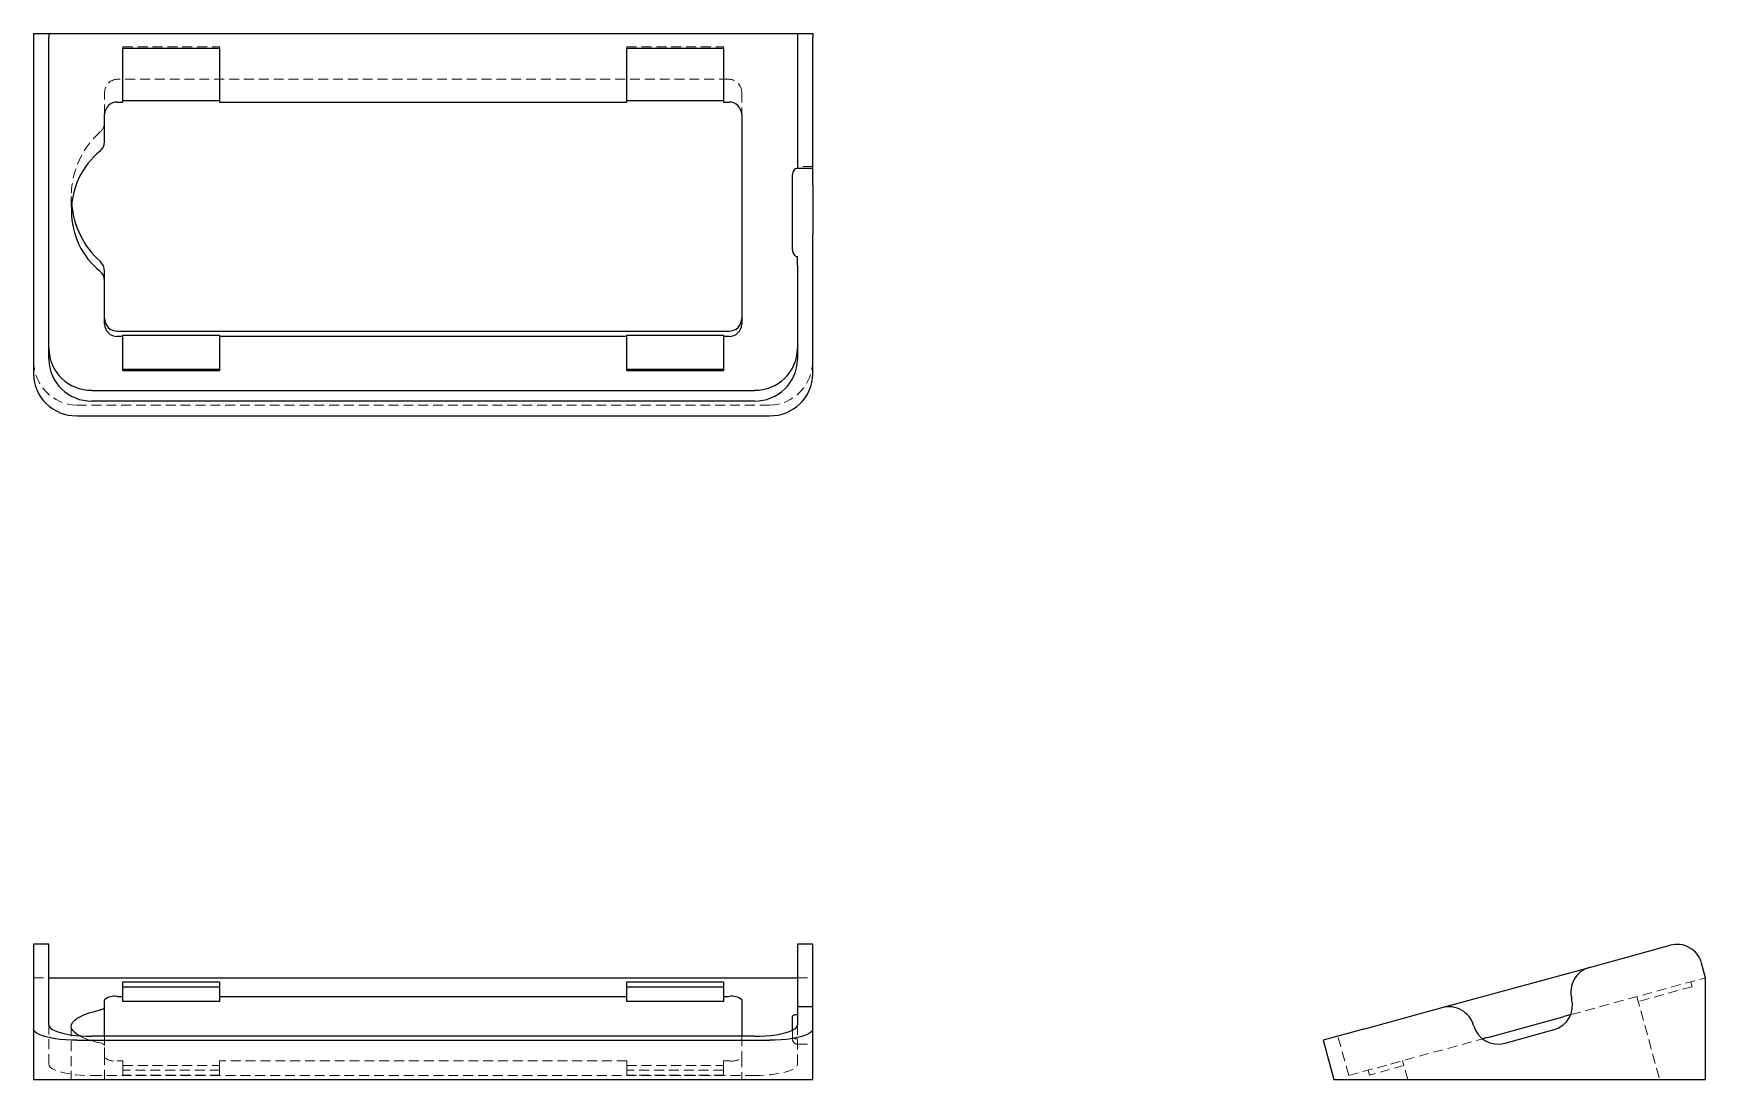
# Model space of a CAD drawing. Header units: millimetres. Extents: x 33 to 248, y 48 to 183.
import ezdxf

# ---------------------------------------------------------------- set-up
doc = ezdxf.new("R2010")
doc.units = ezdxf.units.MM
doc.linetypes.add('HIDDEN', pattern=[1.905, 1.27, -0.635])

msp = doc.modelspace()

# ---------------------------------------------------------------- linework, layer by layer
at = {"color": 7, "linetype": 'Continuous', "lineweight": 25}
for p, q in [((33, 182.53), (34.96, 182.53)), ((33, 182.53), (33, 182.01)), ((34.96, 182.53), (34.96, 182.01)), ((34.96, 182.53), (131.04, 182.53)), ((131.04, 182.53), (133, 182.53)), ((131.04, 182.53), (131.04, 182.01)), ((133, 182.53), (133, 182.01)), ((33, 182.01), (33, 178)), ((34.96, 178), (34.96, 182.01)), ((44.48, 180.64), (56.88, 180.64)), ((44.48, 173.72), (44.48, 180.64)), ((56.88, 180.64), (56.88, 173.72)), ((109.12, 180.64), (121.52, 180.64)), ((109.12, 173.72), (109.12, 180.64)), ((121.52, 180.64), (121.52, 173.72)), ((131.04, 182.01), (131.04, 178)), ((133, 178), (133, 182.01)), ((33, 178), (33, 138.83)), ((34.96, 140.72), (34.96, 178)), ((131.04, 178), (131.04, 167.64)), ((133, 167.64), (133, 178)), ((56.88, 173.9), (44.48, 173.9)), ((121.52, 173.9), (109.12, 173.9)), ((42.13, 168.63), (42.13, 172.15)), ((43.76, 173.72), (44.48, 173.72)), ((56.88, 173.72), (109.12, 173.72)), ((121.52, 173.72), (122.24, 173.72)), ((123.87, 172.15), (123.87, 145.23)), ((131.04, 167.64), (131.04, 165.24)), ((133, 165.24), (133, 167.64)), ((131.04, 165.24), (133, 165.24)), ((133, 163.07), (133, 165.24)), ((130.39, 154.76), (130.39, 164.39)), ((133, 163.07), (133, 156.77)), ((133, 152.76), (133, 156.77)), ((131.04, 152.76), (131.04, 153.9)), ((131.04, 152.76), (131.04, 148.75)), ((133, 148.75), (133, 152.76)), ((42.13, 150.81), (42.13, 152)), ((42.13, 145.23), (42.13, 150.81)), ((131.04, 148.75), (131.04, 140.72)), ((133, 138.83), (133, 148.75)), ((43.76, 144.32), (122.24, 144.32)), ((44.48, 143.83), (56.88, 143.83)), ((44.48, 143.66), (44.48, 143.83)), ((56.88, 143.83), (56.88, 143.66)), ((109.12, 143.83), (121.52, 143.83)), ((109.12, 143.66), (109.12, 143.83)), ((121.52, 143.83), (121.52, 143.66)), ((44.48, 143.66), (43.76, 143.66)), ((44.48, 139.26), (44.48, 143.66)), ((56.88, 143.66), (56.88, 139.26)), ((109.12, 143.66), (56.88, 143.66)), ((109.12, 139.26), (109.12, 143.66)), ((121.52, 143.66), (121.52, 139.26)), ((122.24, 143.66), (121.52, 143.66)), ((56.88, 139.43), (44.48, 139.43)), ((56.88, 139.26), (44.48, 139.26)), ((121.52, 139.43), (109.12, 139.43)), ((121.52, 139.26), (109.12, 139.26)), ((40.51, 136.74), (125.49, 136.74)), ((125.49, 135.36), (40.51, 135.36)), ((38.55, 133.47), (127.45, 133.47)), ((34.96, 65.68), (33, 65.68)), ((33, 65.68), (33, 65.56)), ((33, 65.56), (33, 54.83)), ((34.96, 65.56), (34.96, 65.68)), ((34.96, 55.35), (34.96, 65.56)), ((133, 65.68), (131.04, 65.68)), ((131.04, 65.68), (131.04, 65.56)), ((131.04, 65.56), (131.04, 62.72)), ((133, 65.56), (133, 65.68)), ((133, 62.72), (133, 65.56)), ((232.64, 62.72), (243, 65.56)), ((131.04, 62.72), (131.04, 58.71)), ((133, 58.71), (133, 62.72)), ((213.75, 57.55), (232.64, 62.72)), ((247.53, 61.38), (247.01, 63.27)), ((34.96, 61.38), (131.04, 61.38)), ((44.48, 60.87), (56.88, 60.87)), ((44.48, 58.97), (44.48, 60.87)), ((44.48, 60.24), (56.88, 60.24)), ((56.88, 60.87), (56.88, 58.97)), ((109.12, 60.87), (121.52, 60.87)), ((109.12, 58.97), (109.12, 60.87)), ((109.12, 60.24), (121.52, 60.24)), ((121.52, 60.87), (121.52, 58.97)), ((247.53, 48.32), (247.53, 61.38)), ((42.13, 57.58), (42.13, 58.54)), ((43.76, 58.97), (44.48, 58.97)), ((44.48, 58.34), (44.48, 58.97)), ((56.88, 58.34), (44.48, 58.34)), ((56.88, 58.97), (109.12, 58.97)), ((56.88, 58.97), (56.88, 58.34)), ((109.12, 58.34), (109.12, 58.97)), ((121.52, 58.34), (109.12, 58.34)), ((121.52, 58.97), (122.24, 58.97)), ((121.52, 58.97), (121.52, 58.34)), ((123.87, 58.54), (123.87, 53.88)), ((131.04, 58.71), (131.04, 57.66)), ((133, 57.66), (133, 58.71)), ((42.13, 53.88), (42.13, 57.58)), ((130.39, 54.66), (130.39, 56.41)), ((133, 57.66), (131.04, 57.66)), ((131.04, 57.66), (131.04, 57.55)), ((131.04, 57.55), (131.04, 55.35)), ((133, 57.55), (133, 57.66)), ((133, 54.83), (133, 57.55)), ((203.83, 54.83), (213.75, 57.55)), ((219.76, 53.78), (229.39, 56.41)), ((33, 54.83), (33, 48.32)), ((125.49, 53.88), (40.51, 53.88)), ((133, 48.32), (133, 54.83)), ((203.83, 54.83), (198.47, 53.36)), ((228.07, 54.7), (221.77, 52.97)), ((38.55, 53.36), (127.45, 53.36)), ((198.47, 53.36), (199.85, 48.32)), ((33, 48.32), (38.55, 48.32)), ((38.55, 48.32), (127.45, 48.32)), ((127.45, 48.32), (133, 48.32)), ((199.85, 48.32), (205.61, 48.32)), ((205.61, 48.32), (247.53, 48.32))]:
    msp.add_line(p, q, dxfattribs=at)
at = {"color": 7, "linetype": 'HIDDEN', "lineweight": 18}
for p, q in [((44.48, 180.64), (44.48, 180.81)), ((44.48, 180.81), (56.88, 180.81)), ((56.88, 180.64), (56.88, 180.81)), ((109.12, 180.64), (109.12, 180.81)), ((109.12, 180.81), (121.52, 180.81)), ((121.52, 180.64), (121.52, 180.81)), ((122.24, 176.64), (43.76, 176.64)), ((42.13, 172.15), (42.13, 174.95)), ((123.87, 174.95), (123.87, 172.15)), ((133, 165.47), (131.04, 165.47)), ((37.85, 161.59), (37.85, 159.72)), ((38.55, 134.85), (127.45, 134.85)), ((33, 61.38), (34.96, 61.38)), ((131.04, 61.38), (133, 61.38)), ((230.24, 56.65), (247.53, 61.38)), ((245.81, 60.24), (238.9, 58.34)), ((245.64, 60.87), (245.81, 60.24)), ((238.72, 58.97), (241.64, 48.32)), ((34.96, 50.31), (34.96, 55.35)), ((37.85, 55.14), (37.85, 48.32)), ((42.13, 52.69), (42.13, 53.88)), ((123.87, 53.88), (123.87, 51.17)), ((130.39, 53.78), (130.39, 54.66)), ((130.39, 53.51), (130.39, 53.78)), ((131.04, 55.35), (131.04, 50.31)), ((201.74, 48.84), (200.36, 53.88)), ((42.13, 51.17), (42.13, 52.69)), ((131.04, 52.86), (133, 52.86)), ((207.1, 50.31), (218.9, 53.54)), ((42.13, 48.32), (42.13, 51.17)), ((44.48, 50.74), (43.76, 50.74)), ((44.48, 49.53), (44.48, 50.74)), ((44.48, 50.11), (56.88, 50.11)), ((56.88, 49.53), (44.48, 49.53)), ((44.48, 49.53), (44.48, 48.9)), ((56.88, 50.74), (56.88, 49.53)), ((109.12, 50.74), (56.88, 50.74)), ((56.88, 49.53), (56.88, 48.9)), ((109.12, 49.53), (109.12, 50.74)), ((109.12, 50.11), (121.52, 50.11)), ((121.52, 49.53), (109.12, 49.53)), ((109.12, 49.53), (109.12, 48.9)), ((121.52, 50.74), (121.52, 49.53)), ((122.24, 50.74), (121.52, 50.74)), ((121.52, 49.53), (121.52, 48.9)), ((123.87, 51.17), (123.87, 48.32)), ((201.74, 48.84), (207.1, 50.31)), ((204.26, 49.53), (204.43, 48.9)), ((208.83, 50.11), (204.43, 48.9)), ((209.32, 48.32), (208.66, 50.74)), ((40.51, 48.84), (125.49, 48.84)), ((56.88, 48.9), (44.48, 48.9)), ((121.52, 48.9), (109.12, 48.9))]:
    msp.add_line(p, q, dxfattribs=at)
at = {"color": 7, "linetype": 'Continuous', "lineweight": 25, "flags": 128}
for points in [[(38.87, 53.95), (38.62, 54.09), (38.29, 54.35), (38.05, 54.61), (37.9, 54.87), (37.85, 55.14), (37.9, 55.4), (38.05, 55.67), (38.29, 55.93), (38.62, 56.18), (39.05, 56.42), (39.56, 56.65), (40.15, 56.87), (40.82, 57.07), (41.55, 57.25)], [(42.13, 57.58), (42.12, 57.53), (42.09, 57.49), (42.04, 57.44), (41.98, 57.4), (41.89, 57.36), (41.79, 57.32), (41.68, 57.28), (41.55, 57.25)], [(38.55, 53.36), (37.83, 53.38), (37.11, 53.41), (36.43, 53.47), (35.78, 53.56), (35.17, 53.67), (34.63, 53.79), (34.15, 53.94), (33.74, 54.1), (33.42, 54.27), (33.19, 54.45), (33.05, 54.64), (33, 54.83)], [(34.96, 55.35), (35.01, 55.16), (35.15, 54.97), (35.38, 54.79), (35.7, 54.61), (36.11, 54.45), (36.58, 54.31), (37.13, 54.18), (37.73, 54.08), (38.39, 53.99), (39.07, 53.93), (39.78, 53.89), (40.51, 53.88)], [(125.49, 53.88), (126.22, 53.89), (126.93, 53.93), (127.61, 53.99), (128.27, 54.08), (128.87, 54.18), (129.42, 54.31), (129.89, 54.45), (130.3, 54.61), (130.62, 54.79), (130.85, 54.97), (130.99, 55.16), (131.04, 55.35)], [(133, 54.83), (132.95, 54.64), (132.81, 54.45), (132.58, 54.27), (132.26, 54.1), (131.85, 53.94), (131.37, 53.79), (130.83, 53.67), (130.22, 53.56), (129.57, 53.47), (128.89, 53.41), (128.17, 53.38), (127.45, 53.36)]]:
    msp.add_lwpolyline(points, dxfattribs=at)
at = {"color": 7, "linetype": 'HIDDEN', "lineweight": 18, "flags": 128}
for points in [[(41.55, 53.02), (41.68, 52.99), (41.79, 52.96), (41.89, 52.92), (41.98, 52.88), (42.04, 52.83), (42.09, 52.79), (42.12, 52.74), (42.13, 52.69)], [(34.96, 50.31), (35.01, 50.12), (35.15, 49.93), (35.38, 49.75), (35.7, 49.58), (36.11, 49.42), (36.58, 49.27), (37.13, 49.15), (37.73, 49.04), (38.39, 48.95), (39.07, 48.89), (39.78, 48.85), (40.51, 48.84)], [(125.49, 48.84), (126.22, 48.85), (126.93, 48.89), (127.61, 48.95), (128.27, 49.04), (128.87, 49.15), (129.42, 49.27), (129.89, 49.42), (130.3, 49.58), (130.62, 49.75), (130.85, 49.93), (130.99, 50.12), (131.04, 50.31)]]:
    msp.add_lwpolyline(points, dxfattribs=at)
at = {"color": 7, "linetype": 'Continuous', "lineweight": 25}
for centre, radius, start, end in [((43.73, 172.12), 1.6, 88.9825, 178.945), ((122.27, 172.12), 1.6, 1.055, 91.0175), ((47.78, 159.72), 9.91, 128.9101, 231.0899), ((40.57, 168.64), 1.55, 309.0321, 359.7531), ((40.57, 150.8), 1.55, 0.2469, 50.9679), ((43.73, 145.26), 1.6, 181.055, 271.0175), ((122.27, 145.26), 1.6, 268.9825, 358.945), ((40.41, 142.2), 5.45, 181.055, 271.0175), ((125.59, 142.2), 5.45, 268.9825, 358.945), ((40.41, 140.82), 5.45, 181.055, 271.0175), ((125.59, 140.82), 5.45, 268.9825, 358.945), ((38.45, 138.93), 5.45, 181.055, 271.0175), ((127.55, 138.93), 5.45, 268.9825, 358.945), ((243.86, 62.41), 3.26, 15.3195, 105.3195), ((233.5, 59.57), 3.26, 105.3195, 195.3195), ((43.38, 57.1), 1.91, 78.5135, 131.0853), ((122.62, 57.1), 1.91, 48.9147, 101.4865), ((227.2, 57.85), 3.26, 285.3195, 15.3195), ((214.61, 54.4), 3.26, 15.3195, 105.3195), ((220.91, 56.12), 3.26, 195.3195, 285.3195)]:
    msp.add_arc(centre, radius, start, end, dxfattribs=at)
at = {"color": 7, "linetype": 'HIDDEN', "lineweight": 18}
for centre, radius, start, end in [((43.41, 62.77), 9.92, 242.8018, 259.2262), ((131.04, 53.51), 0.653, 180, 270), ((43.38, 52.6), 1.91, 228.9147, 281.4865), ((122.62, 52.6), 1.91, 258.5135, 311.0853)]:
    msp.add_arc(centre, radius, start, end, dxfattribs=at)
for centre, major_axis, start_param, end_param in [((43.76, 174.95), (0, 1.69), 0, 1.570796), ((122.24, 174.95), (0, 1.69), 4.712389, 6.283185), ((48.36, 161.59), (0, -10.89), 3.846403, 4.801297), ((40.49, 171.17), (0, -1.69), 0.70481, 1.570796), ((38.55, 140.61), (0, -5.75), 4.712389, 6.283185), ((127.45, 140.61), (0, -5.75), 0, 1.570796)]:
    msp.add_ellipse(centre, major_axis=major_axis, ratio=0.964468, start_param=start_param, end_param=end_param, dxfattribs=at)
at = {"color": 7, "linetype": 'Continuous', "lineweight": 25}
for centre, major_axis, start_param, end_param in [((48.36, 161.59), (0, -10.89), 4.801297, 5.578375), ((40.49, 152), (0, 1.69), 4.712389, 5.578375), ((43.76, 146.01), (0, -1.69), 4.712389, 6.283185), ((122.24, 146.01), (0, -1.69), 0, 1.570796)]:
    msp.add_ellipse(centre, major_axis=major_axis, ratio=0.964468, start_param=start_param, end_param=end_param, dxfattribs=at)
for points in [[(131.04, 165.24), (130.94, 165.24), (130.84, 165.21), (130.67, 165.11), (130.59, 165.03), (130.48, 164.87), (130.45, 164.77), (130.4, 164.58), (130.39, 164.49), (130.39, 164.39)], [(130.39, 154.76), (130.39, 154.66), (130.4, 154.56), (130.45, 154.37), (130.48, 154.28), (130.59, 154.11), (130.66, 154.04), (130.84, 153.93), (130.94, 153.9), (131.04, 153.9)], [(131.04, 56.65), (130.94, 56.65), (130.84, 56.64), (130.67, 56.61), (130.59, 56.59), (130.48, 56.55), (130.45, 56.52), (130.4, 56.47), (130.39, 56.44), (130.39, 56.41)], [(230.24, 56.65), (230.24, 56.65), (230.21, 56.64), (230.11, 56.61), (230.03, 56.59), (229.87, 56.55), (229.77, 56.52), (229.58, 56.47), (229.49, 56.44), (229.39, 56.41)], [(219.76, 53.78), (219.66, 53.75), (219.56, 53.72), (219.37, 53.67), (219.28, 53.65), (219.11, 53.6), (219.04, 53.58), (218.93, 53.55), (218.9, 53.54), (218.9, 53.54)]]:
    msp.add_open_spline(points, degree=3, knots=[0, 0, 0, 0, 0.25, 0.25, 0.5, 0.5, 0.75, 0.75, 1, 1, 1, 1], dxfattribs=at)
at = {"color": 7, "linetype": 'HIDDEN', "lineweight": 18}
msp.add_open_spline([(130.39, 53.78), (130.39, 53.75), (130.4, 53.72), (130.45, 53.67), (130.48, 53.65), (130.59, 53.6), (130.66, 53.58), (130.84, 53.55), (130.94, 53.54), (131.04, 53.54)], degree=3, knots=[0, 0, 0, 0, 0.25, 0.25, 0.5, 0.5, 0.75, 0.75, 1, 1, 1, 1], dxfattribs=at)

doc.saveas('drawing.dxf')
